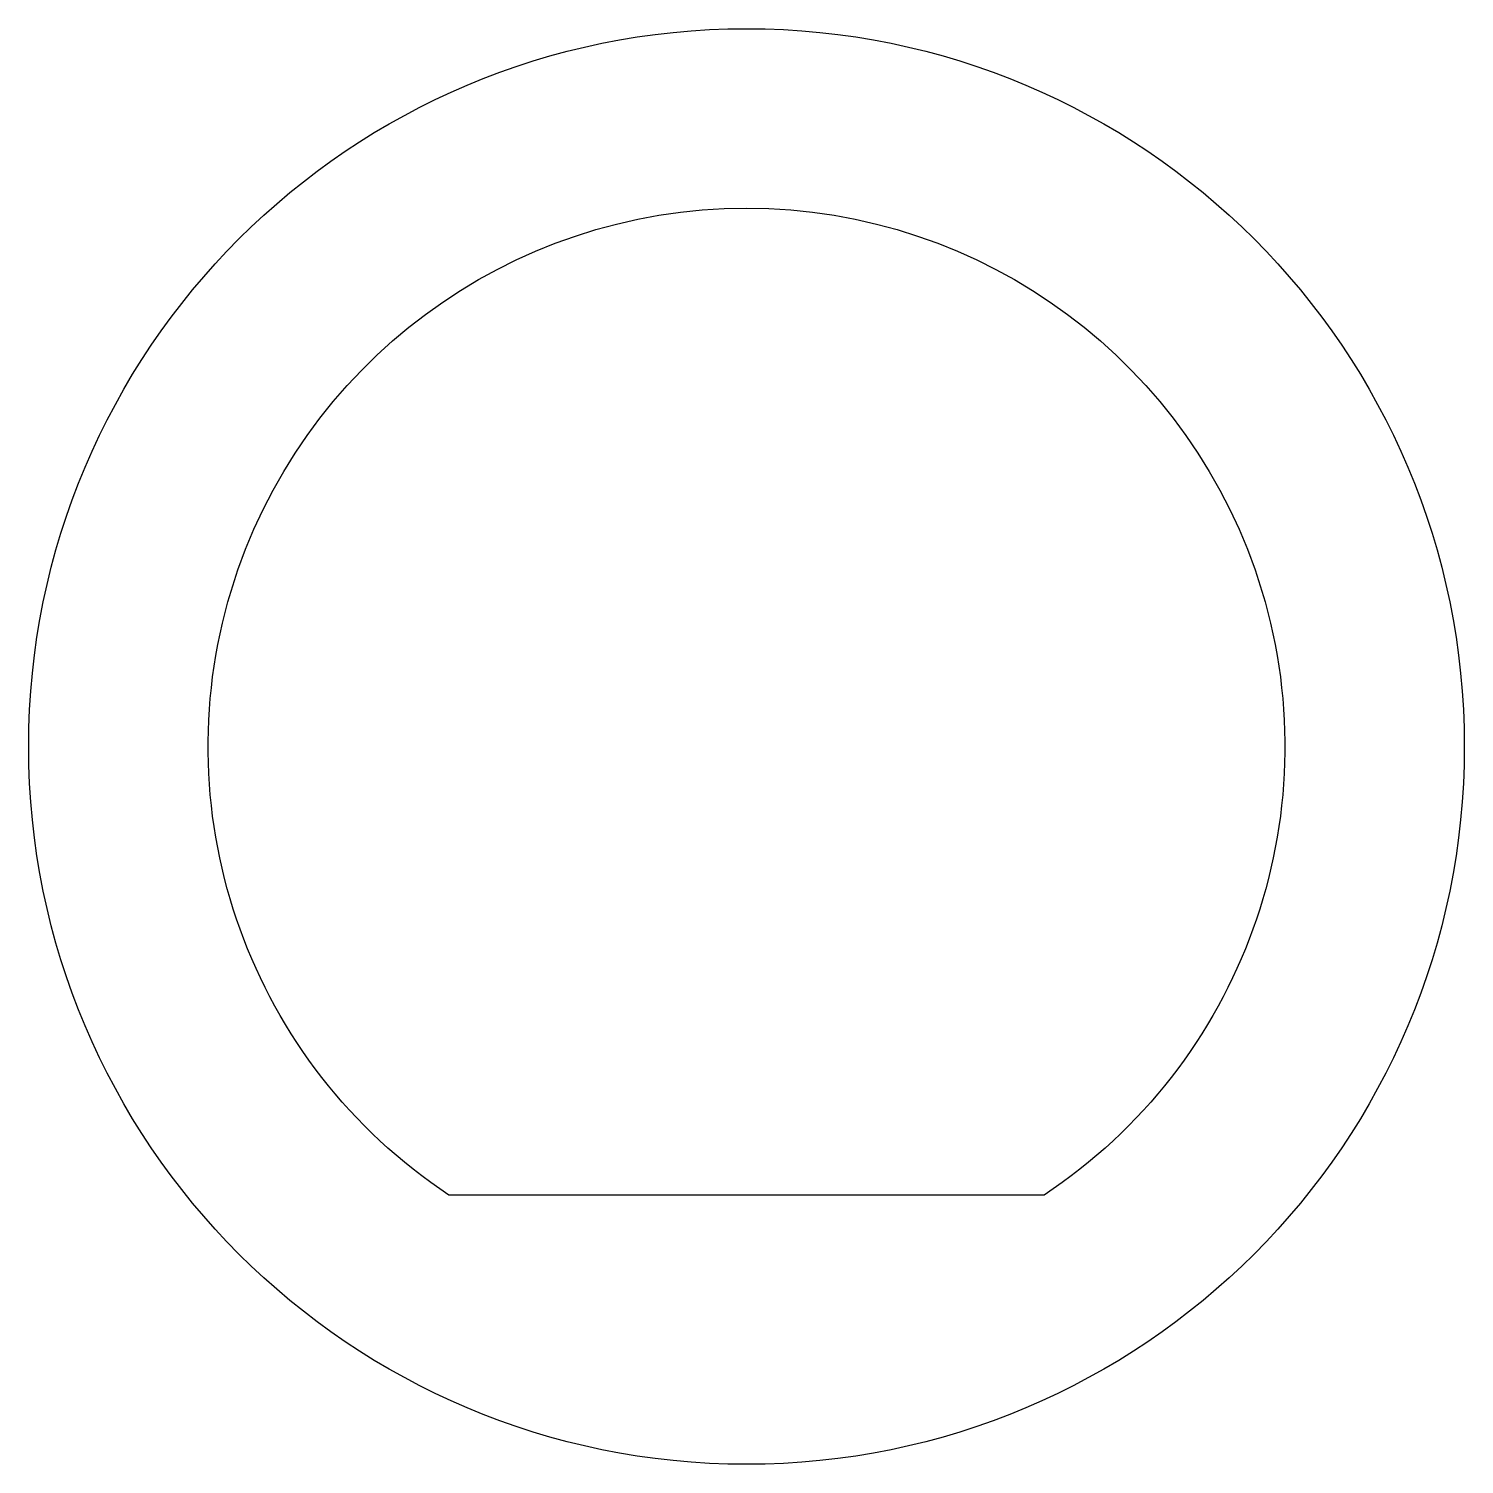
# Model space of a CAD drawing. Header units: millimetres. Extents: x -4 to 4, y -4 to 4.
import ezdxf

# ---------------------------------------------------------------- set-up
doc = ezdxf.new("R2010")
doc.units = ezdxf.units.MM
doc.layers.get('0').update_dxf_attribs({"linetype": 'CONTINUOUS'})

msp = doc.modelspace()

# ---------------------------------------------------------------- linework, layer by layer
msp.add_lwpolyline([(1.6583, -2.5), (-1.6583, -2.5, -3.316625)], format="xyb", close=True)
msp.add_circle((0, 0), 4)
msp.add_circle((0, 0), 4)

doc.saveas('drawing.dxf')
